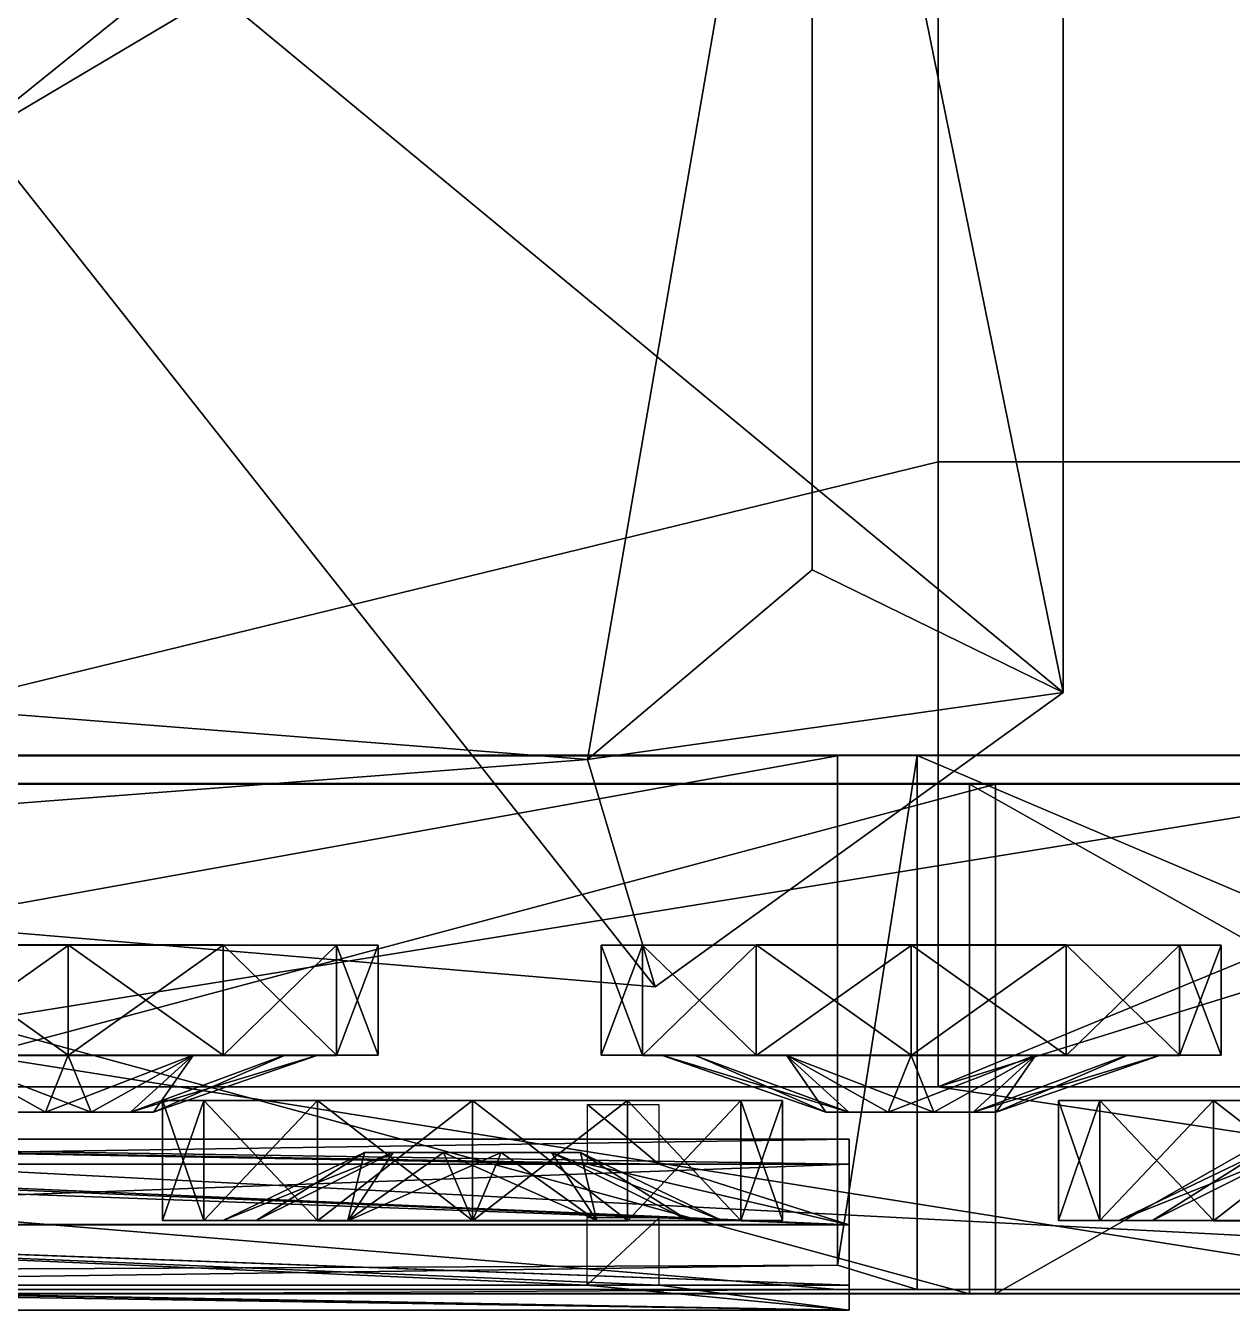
# Model space of a CAD drawing. Extents: x -192 to 185, y -71 to 71.
# Drawn here: x 39.1 to 105.3, y -71 to -0.5 of the extents above; entities that cross this region are included whole.
import ezdxf

# ---------------------------------------------------------------- set-up
doc = ezdxf.new("R2010")
doc.units = 0
doc.layers.add('Fezulaj', color=9, linetype='CONTINUOUS')
doc.layers.add('gus0222', color=9, linetype='CONTINUOUS')

msp = doc.modelspace()

# ---------------------------------------------------------------- linework, layer by layer
at = {"layer": 'Fezulaj', "color": 9}
for points in [[(-51.34375, 58.96875, 75.421875), (89.203125, 58.968746, 75.421875), (-51.343754, -58.734375, 75.359375)], [(89.203125, 58.968746, 75.421875), (89.203125, 24.687498, 75.40625), (-51.343754, -58.734375, 75.359375)], [(-5.453126, 46.828125, 76.921875), (-5.453128, -46.578125, 76.875), (73.671875, -53.250004, 76.875)], [(-5.453126, 46.828125, 76.921875), (73.671875, -53.250004, 76.875), (96.0625, -37.093754, 76.875)], [(96.0625, 37.328121, 76.921875), (-5.453126, 46.828125, 76.921875), (96.0625, -37.093754, 76.875)], [(-88.578125, -40.546871, 21.374998), (-88.578125, 40.843754, 21.406248), (144.75, 40.843746, 21.406254)], [(144.75, 40.843746, 21.406254), (144.75, -40.546879, 21.375004), (-88.578125, -40.546871, 21.374998)], [(82.296875, 30.578123, 111.046875), (96.0625, 37.328121, 76.921875), (96.0625, -37.093754, 76.875)], [(0.484373, 35.546875, 107.78125), (82.296875, 30.578123, 111.046875), (0.484371, -35.328125, 107.734375)], [(82.296875, 30.578123, 111.046875), (69.968742, -40.78125, 110.515625), (0.484371, -35.328125, 107.734375)], [(82.296875, 30.578123, 111.046875), (82.296875, -30.375002, 111.015625), (69.968742, -40.78125, 110.515625)], [(96.0625, -37.093754, 76.875), (82.296875, -30.375002, 111.015625), (82.296875, 30.578123, 111.046875)], [(89.203125, 24.687498, 75.40625), (89.203125, -24.453127, 75.375), (-51.343754, -58.734375, 75.359375)], [(172.40625, -24.453129, 77.234383), (89.203125, -24.453127, 77.234375), (89.203125, 24.687498, 77.265625)], [(89.203125, 24.687498, 77.265625), (172.40625, 24.687496, 77.265633), (172.40625, -24.453129, 77.234383)], [(89.203125, 24.687498, 77.265625), (89.203125, -24.453127, 77.234375), (89.203125, -24.453127, 75.375)], [(89.203125, -24.453127, 75.375), (89.203125, 24.687498, 75.40625), (89.203125, 24.687498, 77.265625)], [(89.203125, -24.453127, 75.375), (89.203125, -58.734379, 75.359375), (-51.343754, -58.734375, 75.359375)], [(89.203125, -58.734379, 75.359375), (89.203125, -24.453127, 75.375), (172.40625, -24.453129, 75.375008)], [(89.203125, -24.453127, 75.375), (89.203125, -24.453127, 77.234375), (172.40625, -24.453129, 77.234383)], [(172.40625, -24.453129, 77.234383), (172.40625, -24.453129, 75.375008), (89.203125, -24.453127, 75.375)], [(89.203125, -58.734379, 75.359375), (172.40625, -24.453129, 75.375008), (172.40625, -32.890629, 75.375008)], [(69.968742, -40.78125, 110.515625), (82.296875, -30.375002, 111.015625), (96.0625, -37.093754, 76.875)], [(172.40625, -58.734379, 75.359383), (89.203125, -58.734379, 75.359375), (172.40625, -32.890629, 75.375008)], [(-5.453128, -46.578125, 76.875), (0.484371, -35.328125, 107.734375), (69.968742, -40.78125, 110.515625)], [(96.0625, -37.093754, 76.875), (73.671875, -53.250004, 76.875), (69.968742, -40.78125, 110.515625)], [(144.75, -40.546879, 21.375004), (-88.578125, -40.546871, 21.374998), (-105.53125, -40.562496, 39.718746)], [(-105.53125, -40.562496, 39.718746), (151.296875, -40.562504, 39.718754), (144.75, -40.546879, 21.375004)], [(88.046875, -40.562504, 52.562504), (151.296875, -40.562504, 39.718754), (-105.53125, -40.562496, 39.718746)], [(88.046875, -40.562504, 52.562504), (-105.53125, -40.562496, 39.718746), (-75.28125, -40.578121, 58.718746)], [(83.6875, -40.578129, 59.609379), (88.046875, -40.562504, 52.562504), (-75.28125, -40.578121, 58.718746)], [(-75.28125, -69.21875, 59.515621), (-75.28125, -40.578121, 58.718746), (83.6875, -40.578129, 59.609379)], [(83.6875, -40.578129, 59.609379), (83.6875, -68.515625, 59.593754), (-75.28125, -69.21875, 59.515621)], [(69.968742, -40.78125, 110.515625), (73.671875, -53.250004, 76.875), (-5.453128, -46.578125, 76.875)], [(83.6875, -68.515625, 59.593754), (83.6875, -40.578129, 59.609379), (88.046875, -40.562504, 52.562504)], [(88.046875, -40.562504, 52.562504), (88.046875, -69.84375, 52.531254), (83.6875, -68.515625, 59.593754)], [(88.046875, -40.562504, 52.562504), (156.9375, -40.562504, 49.234379), (151.296875, -40.562504, 39.718754)], [(156.9375, -69.828133, 49.218754), (88.046875, -69.84375, 52.531254), (88.046875, -40.562504, 52.562504)], [(88.046875, -40.562504, 52.562504), (156.9375, -40.562504, 49.234379), (156.9375, -69.828133, 49.218754)], [(26.765623, -50.953125, 11.140626), (32.984375, -50.9375, 4.906251), (41.484375, -50.9375, 2.640626)], [(26.765623, -50.953125, 28.140625), (26.765623, -50.953125, 11.140626), (41.484375, -50.9375, 2.640626)], [(56.203121, -50.953125, 28.140627), (26.765623, -50.953125, 28.140625), (41.484375, -50.9375, 2.640626)], [(41.484371, -50.96875, 36.640625), (32.984371, -50.953125, 34.359375), (26.765623, -50.953125, 28.140625)], [(56.203121, -50.953125, 28.140627), (41.484371, -50.96875, 36.640625), (26.765623, -50.953125, 28.140625)], [(32.984371, -57.015625, 34.359375), (32.984371, -50.953125, 34.359375), (41.484371, -50.96875, 36.640625)], [(41.484371, -50.96875, 36.640625), (41.484371, -57.015625, 36.625), (32.984371, -57.015625, 34.359375)], [(41.484375, -57, 2.625001), (41.484375, -50.9375, 2.640626), (32.984375, -50.9375, 4.906251)], [(32.984375, -50.9375, 4.906251), (32.984375, -57, 4.906251), (41.484375, -57, 2.625001)], [(41.484371, -57.015625, 36.625), (41.484371, -50.96875, 36.640625), (49.984371, -50.953125, 34.359375)], [(49.984371, -50.953125, 34.359375), (49.984371, -57.015625, 34.359375), (41.484371, -57.015625, 36.625)], [(56.203121, -50.953125, 28.140627), (49.984371, -50.953125, 34.359375), (41.484371, -50.96875, 36.640625)], [(49.984375, -57, 4.906251), (49.984375, -50.9375, 4.906251), (41.484375, -50.9375, 2.640626)], [(41.484375, -50.9375, 2.640626), (41.484375, -57, 2.625001), (49.984375, -57, 4.906251)], [(41.484375, -50.9375, 2.640626), (49.984375, -50.9375, 4.906251), (56.203125, -50.953125, 11.140627)], [(56.203121, -50.953125, 28.140627), (41.484375, -50.9375, 2.640626), (56.203125, -50.953125, 11.140627)], [(49.984371, -57.015625, 34.359375), (49.984371, -50.953125, 34.359375), (56.203121, -50.953125, 28.140627)], [(56.203121, -50.953125, 28.140627), (56.203121, -57.015625, 28.125002), (49.984371, -57.015625, 34.359375)], [(56.203125, -57, 11.125002), (56.203125, -50.953125, 11.140627), (49.984375, -50.9375, 4.906251)], [(49.984375, -50.9375, 4.906251), (49.984375, -57, 4.906251), (56.203125, -57, 11.125002)], [(56.203121, -57.015625, 28.125002), (56.203121, -50.953125, 28.140627), (58.484375, -50.953125, 19.640627)], [(58.484375, -50.953125, 19.640627), (58.484371, -57, 19.625002), (56.203121, -57.015625, 28.125002)], [(56.203121, -50.953125, 28.140627), (56.203125, -50.953125, 11.140627), (58.484375, -50.953125, 19.640627)], [(58.484371, -57, 19.625002), (58.484375, -50.953125, 19.640627), (56.203125, -50.953125, 11.140627)], [(56.203125, -50.953125, 11.140627), (56.203125, -57, 11.125002), (58.484371, -57, 19.625002)], [(70.71875, -57, 19.625002), (70.71875, -50.953125, 19.640627), (72.984375, -50.953129, 28.140627)], [(72.984375, -57.000004, 11.125002), (72.984375, -50.953129, 11.140627), (70.71875, -50.953125, 19.640627)], [(70.71875, -50.953125, 19.640627), (70.71875, -57, 19.625002), (72.984375, -57.000004, 11.125002)], [(72.984375, -50.953129, 28.140627), (70.71875, -50.953125, 19.640627), (72.984375, -50.953129, 11.140627)], [(72.984375, -50.953129, 28.140627), (72.984375, -57.015629, 28.125002), (70.71875, -57, 19.625002)], [(79.21875, -57.000004, 4.906252), (79.21875, -50.937504, 4.906252), (72.984375, -50.953129, 11.140627)], [(72.984375, -50.953129, 11.140627), (79.21875, -50.937504, 4.906252), (87.71875, -50.937504, 2.640627)], [(72.984375, -50.953129, 28.140627), (72.984375, -50.953129, 11.140627), (87.71875, -50.937504, 2.640627)], [(102.4375, -50.953129, 28.140627), (72.984375, -50.953129, 28.140627), (87.71875, -50.937504, 2.640627)], [(72.984375, -57.015629, 28.125002), (72.984375, -50.953129, 28.140627), (79.21875, -50.953129, 34.359379)], [(79.21875, -50.953129, 34.359379), (79.21875, -57.015629, 34.359379), (72.984375, -57.015629, 28.125002)], [(72.984375, -50.953129, 11.140627), (72.984375, -57.000004, 11.125002), (79.21875, -57.000004, 4.906252)], [(87.71875, -50.968754, 36.640629), (79.21875, -50.953129, 34.359379), (72.984375, -50.953129, 28.140627)], [(102.4375, -50.953129, 28.140627), (87.71875, -50.968754, 36.640629), (72.984375, -50.953129, 28.140627)], [(87.71875, -57.000004, 2.625002), (87.71875, -50.937504, 2.640627), (79.21875, -50.937504, 4.906252)], [(79.21875, -50.937504, 4.906252), (79.21875, -57.000004, 4.906252), (87.71875, -57.000004, 2.625002)], [(79.21875, -57.015629, 34.359379), (79.21875, -50.953129, 34.359379), (87.71875, -50.968754, 36.640629)], [(87.71875, -50.968754, 36.640629), (87.71875, -57.015629, 36.625004), (79.21875, -57.015629, 34.359379)], [(96.21875, -57.000004, 4.906252), (96.21875, -50.937504, 4.906252), (87.71875, -50.937504, 2.640627)], [(87.71875, -50.937504, 2.640627), (87.71875, -57.000004, 2.625002), (96.21875, -57.000004, 4.906252)], [(87.71875, -50.937504, 2.640627), (96.21875, -50.937504, 4.906252), (102.4375, -50.953129, 11.140628)], [(102.4375, -50.953129, 28.140627), (87.71875, -50.937504, 2.640627), (102.4375, -50.953129, 11.140628)], [(87.71875, -57.015629, 36.625004), (87.71875, -50.968754, 36.640629), (96.21875, -50.953129, 34.359379)], [(96.21875, -50.953129, 34.359379), (96.21875, -57.015629, 34.359379), (87.71875, -57.015629, 36.625004)], [(102.4375, -50.953129, 28.140627), (96.21875, -50.953129, 34.359379), (87.71875, -50.968754, 36.640629)], [(102.4375, -57.000004, 11.125003), (102.4375, -50.953129, 11.140628), (96.21875, -50.937504, 4.906252)], [(96.21875, -50.937504, 4.906252), (96.21875, -57.000004, 4.906252), (102.4375, -57.000004, 11.125003)], [(96.21875, -57.015629, 34.359379), (96.21875, -50.953129, 34.359379), (102.4375, -50.953129, 28.140627)], [(102.4375, -50.953129, 28.140627), (102.4375, -57.015629, 28.125002), (96.21875, -57.015629, 34.359379)], [(102.4375, -57.015629, 28.125002), (102.4375, -50.953129, 28.140627), (104.71875, -50.953129, 19.640627)], [(104.71875, -50.953129, 19.640627), (104.71875, -57.000004, 19.625002), (102.4375, -57.015629, 28.125002)], [(104.71875, -57.000004, 19.625002), (104.71875, -50.953129, 19.640627), (102.4375, -50.953129, 11.140628)], [(102.4375, -50.953129, 11.140628), (102.4375, -57.000004, 11.125003), (104.71875, -57.000004, 19.625002)], [(102.4375, -50.953129, 28.140627), (102.4375, -50.953129, 11.140628), (104.71875, -50.953129, 19.640627)], [(34.640621, -57.015625, 31.484375), (32.984371, -57.015625, 34.359375), (41.484371, -57.015625, 36.625)], [(41.484375, -57, 5.953126), (41.484375, -57, 2.625001), (32.984375, -57, 4.906251)], [(32.984375, -57, 4.906251), (34.640625, -57, 7.781251), (41.484375, -57, 5.953126)], [(41.484371, -57.015625, 36.625), (41.484371, -57.015625, 33.3125), (34.640621, -57.015625, 31.484375)], [(42.734371, -60.125, 24.296877), (38.062496, -60.125, 23.046877), (34.640621, -57.015625, 31.484375)], [(34.640621, -57.015625, 31.484375), (41.484371, -57.015625, 33.3125), (42.734371, -60.125, 24.296877)], [(36.812496, -60.125, 18.375002), (40.234371, -60.125, 14.968751), (34.640625, -57, 7.781251)], [(40.234371, -60.125, 14.968751), (41.484375, -57, 5.953126), (34.640625, -57, 7.781251)], [(40.234371, -60.125, 14.968751), (44.906246, -60.125, 16.218752), (48.328125, -57, 7.781251)], [(48.328125, -57, 7.781251), (41.484375, -57, 5.953126), (40.234371, -60.125, 14.968751)], [(41.484371, -57.015625, 33.3125), (41.484371, -57.015625, 36.625), (49.984371, -57.015625, 34.359375)], [(49.984371, -57.015625, 34.359375), (48.328121, -57.015625, 31.484377), (41.484371, -57.015625, 33.3125)], [(42.734371, -60.125, 24.296877), (41.484371, -57.015625, 33.3125), (48.328121, -57.015625, 31.484377)], [(48.328125, -57, 7.781251), (49.984375, -57, 4.906251), (41.484375, -57, 2.625001)], [(41.484375, -57, 2.625001), (41.484375, -57, 5.953126), (48.328125, -57, 7.781251)], [(46.156246, -60.125, 20.875002), (42.734371, -60.125, 24.296877), (48.328121, -57.015625, 31.484377)], [(44.906246, -60.125, 16.218752), (53.34375, -57, 12.796876), (48.328125, -57, 7.781251)], [(44.906246, -60.125, 16.218752), (46.156246, -60.125, 20.875002), (55.171871, -57, 19.625002)], [(55.171871, -57, 19.625002), (53.34375, -57, 12.796876), (44.906246, -60.125, 16.218752)], [(46.156246, -60.125, 20.875002), (53.343746, -57.015625, 26.468752), (55.171871, -57, 19.625002)], [(48.328121, -57.015625, 31.484377), (53.343746, -57.015625, 26.468752), (46.156246, -60.125, 20.875002)], [(48.328121, -57.015625, 31.484377), (49.984371, -57.015625, 34.359375), (56.203121, -57.015625, 28.125002)], [(56.203121, -57.015625, 28.125002), (53.343746, -57.015625, 26.468752), (48.328121, -57.015625, 31.484377)], [(49.984375, -57, 4.906251), (48.328125, -57, 7.781251), (53.34375, -57, 12.796876)], [(53.34375, -57, 12.796876), (56.203125, -57, 11.125002), (49.984375, -57, 4.906251)], [(53.343746, -57.015625, 26.468752), (56.203121, -57.015625, 28.125002), (58.484371, -57, 19.625002)], [(58.484371, -57, 19.625002), (55.171871, -57, 19.625002), (53.343746, -57.015625, 26.468752)], [(56.203125, -57, 11.125002), (53.34375, -57, 12.796876), (55.171871, -57, 19.625002)], [(55.171871, -57, 19.625002), (58.484371, -57, 19.625002), (56.203125, -57, 11.125002)], [(74.03125, -57.000004, 19.625002), (70.71875, -57, 19.625002), (72.984375, -57.015629, 28.125002)], [(75.859375, -57.000004, 12.796877), (72.984375, -57.000004, 11.125002), (70.71875, -57, 19.625002)], [(70.71875, -57, 19.625002), (74.03125, -57.000004, 19.625002), (75.859375, -57.000004, 12.796877)], [(72.984375, -57.015629, 28.125002), (75.859375, -57.015629, 26.468752), (74.03125, -57.000004, 19.625002)], [(80.875, -57.000004, 7.781252), (79.21875, -57.000004, 4.906252), (72.984375, -57.000004, 11.125002)], [(72.984375, -57.000004, 11.125002), (75.859375, -57.000004, 12.796877), (80.875, -57.000004, 7.781252)], [(75.859375, -57.015629, 26.468752), (72.984375, -57.015629, 28.125002), (79.21875, -57.015629, 34.359379)], [(84.296875, -60.125004, 23.046877), (83.046875, -60.125004, 18.375002), (74.03125, -57.000004, 19.625002)], [(74.03125, -57.000004, 19.625002), (75.859375, -57.015629, 26.468752), (84.296875, -60.125004, 23.046877)], [(83.046875, -60.125004, 18.375002), (75.859375, -57.000004, 12.796877), (74.03125, -57.000004, 19.625002)], [(80.875, -57.000004, 7.781252), (75.859375, -57.000004, 12.796877), (83.046875, -60.125004, 18.375002)], [(79.21875, -57.015629, 34.359379), (80.875, -57.015629, 31.484377), (75.859375, -57.015629, 26.468752)], [(84.296875, -60.125004, 23.046877), (75.859375, -57.015629, 26.468752), (80.875, -57.015629, 31.484377)], [(87.71875, -57.000004, 5.953127), (87.71875, -57.000004, 2.625002), (79.21875, -57.000004, 4.906252)], [(79.21875, -57.000004, 4.906252), (80.875, -57.000004, 7.781252), (87.71875, -57.000004, 5.953127)], [(80.875, -57.015629, 31.484377), (79.21875, -57.015629, 34.359379), (87.71875, -57.015629, 36.625004)], [(83.046875, -60.125004, 18.375002), (86.453125, -60.125004, 14.968752), (80.875, -57.000004, 7.781252)], [(86.453125, -60.125004, 14.968752), (87.71875, -57.000004, 5.953127), (80.875, -57.000004, 7.781252)], [(87.71875, -57.015629, 36.625004), (87.71875, -57.015629, 33.312504), (80.875, -57.015629, 31.484377)], [(88.96875, -60.125004, 24.296877), (84.296875, -60.125004, 23.046877), (80.875, -57.015629, 31.484377)], [(80.875, -57.015629, 31.484377), (87.71875, -57.015629, 33.312504), (88.96875, -60.125004, 24.296877)], [(86.453125, -60.125004, 14.968752), (91.125, -60.125004, 16.218752), (94.546875, -57.000004, 7.781252)], [(94.546875, -57.000004, 7.781252), (87.71875, -57.000004, 5.953127), (86.453125, -60.125004, 14.968752)], [(94.546875, -57.000004, 7.781252), (96.21875, -57.000004, 4.906252), (87.71875, -57.000004, 2.625002)], [(87.71875, -57.000004, 2.625002), (87.71875, -57.000004, 5.953127), (94.546875, -57.000004, 7.781252)], [(87.71875, -57.015629, 33.312504), (87.71875, -57.015629, 36.625004), (96.21875, -57.015629, 34.359379)], [(96.21875, -57.015629, 34.359379), (94.546875, -57.015629, 31.484377), (87.71875, -57.015629, 33.312504)], [(88.96875, -60.125004, 24.296877), (87.71875, -57.015629, 33.312504), (94.546875, -57.015629, 31.484377)], [(92.375, -60.125004, 20.875002), (88.96875, -60.125004, 24.296877), (94.546875, -57.015629, 31.484377)], [(91.125, -60.125004, 16.218752), (99.5625, -57.000004, 12.796878), (94.546875, -57.000004, 7.781252)], [(91.125, -60.125004, 16.218752), (92.375, -60.125004, 20.875002), (101.390625, -57.000004, 19.625002)], [(101.390625, -57.000004, 19.625002), (99.5625, -57.000004, 12.796878), (91.125, -60.125004, 16.218752)], [(92.375, -60.125004, 20.875002), (99.5625, -57.015629, 26.468752), (101.390625, -57.000004, 19.625002)], [(94.546875, -57.015629, 31.484377), (99.5625, -57.015629, 26.468752), (92.375, -60.125004, 20.875002)], [(96.21875, -57.000004, 4.906252), (94.546875, -57.000004, 7.781252), (99.5625, -57.000004, 12.796878)], [(94.546875, -57.015629, 31.484377), (96.21875, -57.015629, 34.359379), (102.4375, -57.015629, 28.125002)], [(102.4375, -57.015629, 28.125002), (99.5625, -57.015629, 26.468752), (94.546875, -57.015629, 31.484377)], [(99.5625, -57.000004, 12.796878), (102.4375, -57.000004, 11.125003), (96.21875, -57.000004, 4.906252)], [(99.5625, -57.015629, 26.468752), (102.4375, -57.015629, 28.125002), (104.71875, -57.000004, 19.625002)], [(104.71875, -57.000004, 19.625002), (101.390625, -57.000004, 19.625002), (99.5625, -57.015629, 26.468752)], [(102.4375, -57.000004, 11.125003), (99.5625, -57.000004, 12.796878), (101.390625, -57.000004, 19.625002)], [(101.390625, -57.000004, 19.625002), (104.71875, -57.000004, 19.625002), (102.4375, -57.000004, 11.125003)], [(83.6875, -69.84375, 59.593754), (-75.28125, -69.84375, 59.593746), (-51.343754, -58.734375, 75.359375)], [(163.078125, -69.843758, 59.593754), (83.6875, -69.84375, 59.593754), (-51.343754, -58.734375, 75.359375)], [(163.078125, -69.843758, 59.593754), (-51.343754, -58.734375, 75.359375), (89.203125, -58.734379, 75.359375)], [(172.40625, -58.734379, 75.359383), (163.078125, -69.843758, 59.593754), (89.203125, -58.734379, 75.359375)], [(48.921871, -66.0625, 11.125001), (48.921875, -59.46875, 11.125001), (46.656246, -59.484375, 19.625002)], [(48.921871, -59.484375, 28.125002), (46.656246, -59.484375, 19.625002), (48.921875, -59.46875, 11.125001)], [(46.656246, -66.0625, 19.625002), (46.656246, -59.484375, 19.625002), (48.921871, -59.484375, 28.125002)], [(48.921871, -59.484375, 28.125002), (48.921871, -66.0625, 28.125002), (46.656246, -66.0625, 19.625002)], [(46.656246, -59.484375, 19.625002), (46.656246, -66.0625, 19.625002), (48.921871, -66.0625, 11.125001)], [(48.921875, -59.46875, 11.125001), (48.921871, -66.0625, 11.125001), (55.15625, -66.0625, 4.906251)], [(48.921871, -59.484375, 28.125002), (48.921875, -59.46875, 11.125001), (63.65625, -59.46875, 2.625002)], [(78.375, -59.484379, 28.125002), (48.921871, -59.484375, 28.125002), (63.65625, -59.46875, 2.625002)], [(48.921871, -66.0625, 28.125002), (48.921871, -59.484375, 28.125002), (55.156246, -59.484375, 34.359375)], [(55.156246, -59.484375, 34.359375), (55.156246, -66.078125, 34.34375), (48.921871, -66.0625, 28.125002)], [(63.656246, -59.484375, 36.625), (55.156246, -59.484375, 34.359375), (48.921871, -59.484375, 28.125002)], [(78.375, -59.484379, 28.125002), (63.656246, -59.484375, 36.625), (48.921871, -59.484375, 28.125002)], [(55.15625, -66.0625, 4.906251), (55.15625, -59.46875, 4.906251), (48.921875, -59.46875, 11.125001)], [(48.921875, -59.46875, 11.125001), (55.15625, -59.46875, 4.906251), (63.65625, -59.46875, 2.625002)], [(55.156246, -66.078125, 34.34375), (55.156246, -59.484375, 34.359375), (63.656246, -59.484375, 36.625)], [(63.656246, -59.484375, 36.625), (63.656246, -66.078125, 36.625), (55.156246, -66.078125, 34.34375)], [(63.65625, -66.0625, 2.625002), (63.65625, -59.46875, 2.625002), (55.15625, -59.46875, 4.906251)], [(55.15625, -59.46875, 4.906251), (55.15625, -66.0625, 4.906251), (63.65625, -66.0625, 2.625002)], [(63.656246, -66.078125, 36.625), (63.656246, -59.484375, 36.625), (72.15625, -59.484379, 34.359379)], [(78.375, -59.484379, 28.125002), (72.15625, -59.484379, 34.359379), (63.656246, -59.484375, 36.625)], [(72.15625, -59.484379, 34.359379), (72.15625, -66.078125, 34.343754), (63.656246, -66.078125, 36.625)], [(72.15625, -66.0625, 4.906252), (72.15625, -59.468754, 4.906252), (63.65625, -59.46875, 2.625002)], [(63.65625, -59.46875, 2.625002), (63.65625, -66.0625, 2.625002), (72.15625, -66.0625, 4.906252)], [(63.65625, -59.46875, 2.625002), (72.15625, -59.468754, 4.906252), (78.375, -59.468754, 11.125002)], [(78.375, -59.484379, 28.125002), (63.65625, -59.46875, 2.625002), (78.375, -59.468754, 11.125002)], [(69.96875, -62.96875, 75.3125), (69.96875, -59.703125, 73.453125), (73.875, -62.968754, 75.3125)], [(73.875, -59.703129, 73.453125), (73.875, -62.968754, 75.3125), (69.96875, -59.703125, 73.453125)], [(78.375, -66.0625, 11.125002), (78.375, -59.468754, 11.125002), (72.15625, -59.468754, 4.906252)], [(72.15625, -59.468754, 4.906252), (72.15625, -66.0625, 4.906252), (78.375, -66.0625, 11.125002)], [(72.15625, -66.078125, 34.343754), (72.15625, -59.484379, 34.359379), (78.375, -59.484379, 28.125002)], [(78.375, -59.484379, 28.125002), (78.375, -66.0625, 28.125002), (72.15625, -66.078125, 34.343754)], [(80.65625, -66.0625, 19.625002), (80.65625, -59.484379, 19.625002), (78.375, -59.468754, 11.125002)], [(78.375, -59.468754, 11.125002), (78.375, -66.0625, 11.125002), (80.65625, -66.0625, 19.625002)], [(78.375, -59.484379, 28.125002), (78.375, -59.468754, 11.125002), (80.65625, -59.484379, 19.625002)], [(78.375, -66.0625, 28.125002), (78.375, -59.484379, 28.125002), (80.65625, -59.484379, 19.625002)], [(80.65625, -59.484379, 19.625002), (80.65625, -66.0625, 19.625002), (78.375, -66.0625, 28.125002)], [(98.078125, -66.0625, 11.125003), (98.078125, -59.468754, 11.125003), (95.796875, -59.484379, 19.625002)], [(98.078125, -59.484379, 28.125002), (95.796875, -59.484379, 19.625002), (98.078125, -59.468754, 11.125003)], [(95.796875, -66.0625, 19.625002), (95.796875, -59.484379, 19.625002), (98.078125, -59.484379, 28.125002)], [(98.078125, -59.484379, 28.125002), (98.078125, -66.0625, 28.125002), (95.796875, -66.0625, 19.625002)], [(95.796875, -59.484379, 19.625002), (95.796875, -66.0625, 19.625002), (98.078125, -66.0625, 11.125003)], [(104.296875, -66.0625, 4.906253), (104.296875, -59.468754, 4.906253), (98.078125, -59.468754, 11.125003)], [(98.078125, -59.468754, 11.125003), (98.078125, -66.0625, 11.125003), (104.296875, -66.0625, 4.906253)], [(98.078125, -59.468754, 11.125003), (104.296875, -59.468754, 4.906253), (112.796875, -59.468754, 2.625003)], [(98.078125, -59.484379, 28.125002), (98.078125, -59.468754, 11.125003), (112.796875, -59.468754, 2.625003)], [(127.515625, -59.484379, 28.125004), (98.078125, -59.484379, 28.125002), (112.796875, -59.468754, 2.625003)], [(98.078125, -66.0625, 28.125002), (98.078125, -59.484379, 28.125002), (104.296875, -59.484379, 34.359379)], [(104.296875, -59.484379, 34.359379), (104.296875, -66.078125, 34.343754), (98.078125, -66.0625, 28.125002)], [(112.796875, -59.484379, 36.625004), (104.296875, -59.484379, 34.359379), (98.078125, -59.484379, 28.125002)], [(127.515625, -59.484379, 28.125004), (112.796875, -59.484379, 36.625004), (98.078125, -59.484379, 28.125002)], [(112.796875, -66.0625, 2.625003), (112.796875, -59.468754, 2.625003), (104.296875, -59.468754, 4.906253)], [(104.296875, -59.468754, 4.906253), (104.296875, -66.0625, 4.906253), (112.796875, -66.0625, 2.625003)], [(104.296875, -66.078125, 34.343754), (104.296875, -59.484379, 34.359379), (112.796875, -59.484379, 36.625004)], [(112.796875, -59.484379, 36.625004), (112.796875, -66.078125, 36.625004), (104.296875, -66.078125, 34.343754)], [(36.812496, -60.125, 18.375002), (38.062496, -60.125, 23.046877), (46.156246, -60.125, 20.875002)], [(40.234371, -60.125, 14.968751), (36.812496, -60.125, 18.375002), (46.156246, -60.125, 20.875002)], [(38.062496, -60.125, 23.046877), (42.734371, -60.125, 24.296877), (46.156246, -60.125, 20.875002)], [(44.906246, -60.125, 16.218752), (40.234371, -60.125, 14.968751), (46.156246, -60.125, 20.875002)], [(83.046875, -60.125004, 18.375002), (84.296875, -60.125004, 23.046877), (92.375, -60.125004, 20.875002)], [(86.453125, -60.125004, 14.968752), (83.046875, -60.125004, 18.375002), (92.375, -60.125004, 20.875002)], [(84.296875, -60.125004, 23.046877), (88.96875, -60.125004, 24.296877), (92.375, -60.125004, 20.875002)], [(91.125, -60.125004, 16.218752), (86.453125, -60.125004, 14.968752), (92.375, -60.125004, 20.875002)], [(84.328125, -61.593754, 71.984375), (-5.609379, -61.59375, 71.984375), (-5.609378, -62.96875, 68.65625)], [(-5.609379, -61.59375, 71.984375), (84.328125, -61.593754, 71.984375), (84.328125, -62.968754, 75.3125)], [(-5.609379, -61.59375, 71.984375), (84.328125, -62.968754, 75.3125), (73.875, -62.968754, 75.3125)], [(-5.609379, -61.59375, 71.984375), (73.875, -62.968754, 75.3125), (69.96875, -62.96875, 75.3125)], [(-5.609379, -61.59375, 71.984375), (69.96875, -62.96875, 75.3125), (8.531246, -62.96875, 75.3125)], [(-5.609378, -62.96875, 68.65625), (84.328125, -62.968754, 68.65625), (84.328125, -61.593754, 71.984375)], [(84.328125, -62.968754, 75.3125), (84.328125, -61.593754, 71.984375), (84.328125, -62.968754, 68.65625)], [(59.312496, -62.328125, 23.968752), (57.734371, -62.328125, 18.046877), (49.968746, -66.0625, 19.625002)], [(49.968746, -66.0625, 19.625002), (51.796871, -66.0625, 26.468752), (59.312496, -62.328125, 23.968752)], [(57.734371, -62.328125, 18.046877), (51.796871, -66.0625, 12.781251), (49.968746, -66.0625, 19.625002)], [(59.312496, -62.328125, 23.968752), (51.796871, -66.0625, 26.468752), (56.812496, -66.078125, 31.468752)], [(56.812496, -66.0625, 7.781251), (51.796871, -66.0625, 12.781251), (57.734371, -62.328125, 18.046877)], [(65.234375, -62.328125, 25.546877), (59.312496, -62.328125, 23.968752), (56.812496, -66.078125, 31.468752)], [(56.812496, -66.078125, 31.468752), (63.656246, -66.078125, 33.3125), (65.234375, -62.328125, 25.546877)], [(57.734371, -62.328125, 18.046877), (62.062496, -62.328125, 13.703127), (56.812496, -66.0625, 7.781251)], [(62.062496, -62.328125, 13.703127), (63.656246, -66.0625, 5.953127), (56.812496, -66.0625, 7.781251)], [(57.734371, -62.328125, 18.046877), (59.312496, -62.328125, 23.968752), (69.578125, -62.328125, 21.218752)], [(62.062496, -62.328125, 13.703127), (57.734371, -62.328125, 18.046877), (69.578125, -62.328125, 21.218752)], [(59.312496, -62.328125, 23.968752), (65.234375, -62.328125, 25.546877), (69.578125, -62.328125, 21.218752)], [(62.062496, -62.328125, 13.703127), (67.984375, -62.328125, 15.296877), (70.484375, -66.0625, 7.781252)], [(70.484375, -66.0625, 7.781252), (63.656246, -66.0625, 5.953127), (62.062496, -62.328125, 13.703127)], [(67.984375, -62.328125, 15.296877), (62.062496, -62.328125, 13.703127), (69.578125, -62.328125, 21.218752)], [(65.234375, -62.328125, 25.546877), (63.656246, -66.078125, 33.3125), (70.484375, -66.078125, 31.468752)], [(69.578125, -62.328125, 21.218752), (65.234375, -62.328125, 25.546877), (70.484375, -66.078125, 31.468752)], [(67.984375, -62.328125, 15.296877), (75.5, -66.0625, 12.781252), (70.484375, -66.0625, 7.781252)], [(67.984375, -62.328125, 15.296877), (69.578125, -62.328125, 21.218752), (77.328125, -66.0625, 19.625002)], [(77.328125, -66.0625, 19.625002), (75.5, -66.0625, 12.781252), (67.984375, -62.328125, 15.296877)], [(69.578125, -62.328125, 21.218752), (75.5, -66.0625, 26.468752), (77.328125, -66.0625, 19.625002)], [(70.484375, -66.078125, 31.468752), (75.5, -66.0625, 26.468752), (69.578125, -62.328125, 21.218752)], [(108.453125, -62.328129, 23.968754), (106.875, -62.328129, 18.046879), (99.109375, -66.0625, 19.625002)], [(99.109375, -66.0625, 19.625002), (100.953125, -66.0625, 26.468752), (108.453125, -62.328129, 23.968754)], [(106.875, -62.328129, 18.046879), (100.953125, -66.0625, 12.781253), (99.109375, -66.0625, 19.625002)], [(108.453125, -62.328129, 23.968754), (100.953125, -66.0625, 26.468752), (105.953125, -66.078125, 31.468752)], [(105.953125, -66.0625, 7.781253), (100.953125, -66.0625, 12.781253), (106.875, -62.328129, 18.046879)], [(84.328125, -62.968754, 68.65625), (-5.609378, -62.96875, 68.65625), (-5.609379, -66.28125, 67.28125)], [(84.328117, -66.296875, 76.6875), (-5.609379, -66.296875, 76.6875), (-5.609379, -62.96875, 75.3125)], [(84.328117, -66.296875, 76.6875), (-5.609379, -62.96875, 75.3125), (4.703121, -62.96875, 75.3125)], [(-5.609379, -66.28125, 67.28125), (84.328125, -66.28125, 67.28125), (84.328125, -62.968754, 68.65625)], [(84.328117, -66.296875, 76.6875), (4.703121, -62.96875, 75.3125), (8.531246, -62.96875, 75.3125)], [(84.328117, -66.296875, 76.6875), (8.531246, -62.96875, 75.3125), (69.96875, -62.96875, 75.3125)], [(84.328117, -66.296875, 76.6875), (69.96875, -62.96875, 75.3125), (73.875, -62.968754, 75.3125)], [(84.328125, -62.968754, 75.3125), (84.328117, -66.296875, 76.6875), (73.875, -62.968754, 75.3125)], [(84.328125, -62.968754, 68.65625), (84.328125, -69.609375, 68.65625), (84.328117, -69.609375, 75.3125)], [(84.328125, -62.968754, 75.3125), (84.328125, -62.968754, 68.65625), (84.328117, -69.609375, 75.3125)], [(84.328117, -66.296875, 76.6875), (84.328125, -62.968754, 75.3125), (84.328117, -69.609375, 75.3125)], [(84.328125, -62.968754, 68.65625), (84.328125, -66.28125, 67.28125), (84.328125, -69.609375, 68.65625)], [(49.968746, -66.0625, 19.625002), (46.656246, -66.0625, 19.625002), (48.921871, -66.0625, 28.125002)], [(51.796871, -66.0625, 12.781251), (48.921871, -66.0625, 11.125001), (46.656246, -66.0625, 19.625002)], [(46.656246, -66.0625, 19.625002), (49.968746, -66.0625, 19.625002), (51.796871, -66.0625, 12.781251)], [(51.796871, -66.0625, 26.468752), (48.921871, -66.0625, 28.125002), (55.156246, -66.078125, 34.34375)], [(48.921871, -66.0625, 28.125002), (51.796871, -66.0625, 26.468752), (49.968746, -66.0625, 19.625002)], [(56.812496, -66.0625, 7.781251), (55.15625, -66.0625, 4.906251), (48.921871, -66.0625, 11.125001)], [(48.921871, -66.0625, 11.125001), (51.796871, -66.0625, 12.781251), (56.812496, -66.0625, 7.781251)], [(55.156246, -66.078125, 34.34375), (56.812496, -66.078125, 31.468752), (51.796871, -66.0625, 26.468752)], [(56.812496, -66.078125, 31.468752), (55.156246, -66.078125, 34.34375), (63.656246, -66.078125, 36.625)], [(63.656246, -66.0625, 5.953127), (63.65625, -66.0625, 2.625002), (55.15625, -66.0625, 4.906251)], [(55.15625, -66.0625, 4.906251), (56.812496, -66.0625, 7.781251), (63.656246, -66.0625, 5.953127)], [(63.656246, -66.078125, 36.625), (63.656246, -66.078125, 33.3125), (56.812496, -66.078125, 31.468752)], [(63.65625, -66.0625, 2.625002), (63.656246, -66.0625, 5.953127), (70.484375, -66.0625, 7.781252)], [(63.656246, -66.078125, 33.3125), (63.656246, -66.078125, 36.625), (72.15625, -66.078125, 34.343754)], [(72.15625, -66.078125, 34.343754), (70.484375, -66.078125, 31.468752), (63.656246, -66.078125, 33.3125)], [(70.484375, -66.0625, 7.781252), (72.15625, -66.0625, 4.906252), (63.65625, -66.0625, 2.625002)], [(73.890625, -69.609375, 68.65625), (73.890625, -65.921875, 64.75), (69.9375, -69.609375, 68.65625)], [(69.9375, -65.921875, 64.75), (69.9375, -69.609375, 68.65625), (73.890625, -65.921875, 64.75)], [(70.484375, -66.078125, 31.468752), (72.15625, -66.078125, 34.343754), (78.375, -66.0625, 28.125002)], [(78.375, -66.0625, 28.125002), (75.5, -66.0625, 26.468752), (70.484375, -66.078125, 31.468752)], [(72.15625, -66.0625, 4.906252), (70.484375, -66.0625, 7.781252), (75.5, -66.0625, 12.781252)], [(75.5, -66.0625, 12.781252), (78.375, -66.0625, 11.125002), (72.15625, -66.0625, 4.906252)], [(75.5, -66.0625, 26.468752), (78.375, -66.0625, 28.125002), (80.65625, -66.0625, 19.625002)], [(80.65625, -66.0625, 19.625002), (77.328125, -66.0625, 19.625002), (75.5, -66.0625, 26.468752)], [(78.375, -66.0625, 11.125002), (75.5, -66.0625, 12.781252), (77.328125, -66.0625, 19.625002)], [(77.328125, -66.0625, 19.625002), (80.65625, -66.0625, 19.625002), (78.375, -66.0625, 11.125002)], [(99.109375, -66.0625, 19.625002), (95.796875, -66.0625, 19.625002), (98.078125, -66.0625, 28.125002)], [(100.953125, -66.0625, 12.781253), (98.078125, -66.0625, 11.125003), (95.796875, -66.0625, 19.625002)], [(95.796875, -66.0625, 19.625002), (99.109375, -66.0625, 19.625002), (100.953125, -66.0625, 12.781253)], [(100.953125, -66.0625, 26.468752), (98.078125, -66.0625, 28.125002), (104.296875, -66.078125, 34.343754)], [(98.078125, -66.0625, 28.125002), (100.953125, -66.0625, 26.468752), (99.109375, -66.0625, 19.625002)], [(105.953125, -66.0625, 7.781253), (104.296875, -66.0625, 4.906253), (98.078125, -66.0625, 11.125003)], [(98.078125, -66.0625, 11.125003), (100.953125, -66.0625, 12.781253), (105.953125, -66.0625, 7.781253)], [(104.296875, -66.078125, 34.343754), (105.953125, -66.078125, 31.468752), (100.953125, -66.0625, 26.468752)], [(112.796875, -66.0625, 5.953128), (112.796875, -66.0625, 2.625003), (104.296875, -66.0625, 4.906253)], [(104.296875, -66.0625, 4.906253), (105.953125, -66.0625, 7.781253), (112.796875, -66.0625, 5.953128)], [(105.953125, -66.078125, 31.468752), (104.296875, -66.078125, 34.343754), (112.796875, -66.078125, 36.625004)], [(-5.609379, -66.28125, 67.28125), (8.578121, -69.609375, 68.65625), (69.9375, -69.609375, 68.65625)], [(-5.609379, -66.28125, 67.28125), (69.9375, -69.609375, 68.65625), (73.890625, -69.609375, 68.65625)], [(-5.609379, -66.28125, 67.28125), (73.890625, -69.609375, 68.65625), (84.328125, -69.609375, 68.65625)], [(84.328125, -66.28125, 67.28125), (-5.609379, -66.28125, 67.28125), (84.328125, -69.609375, 68.65625)], [(-5.609379, -66.296875, 76.6875), (84.328117, -66.296875, 76.6875), (84.328117, -69.609375, 75.3125)], [(84.328117, -69.609375, 75.3125), (-5.609379, -69.609375, 75.3125), (-5.609379, -66.296875, 76.6875)], [(83.6875, -68.515625, 59.593754), (88.046875, -69.84375, 52.531254), (-75.28125, -70.703125, 54.703121)], [(-75.28125, -70.703125, 54.703121), (-75.28125, -69.21875, 59.515621), (83.6875, -68.515625, 59.593754)], [(84.328117, -70.984375, 71.984375), (4.765621, -69.609375, 68.65625), (-5.609379, -69.609375, 68.65625)], [(-5.609379, -70.984375, 71.984375), (84.328117, -70.984375, 71.984375), (-5.609379, -69.609375, 68.65625)], [(-5.609379, -69.609375, 75.3125), (84.328117, -69.609375, 75.3125), (84.328117, -70.984375, 71.984375)], [(84.328117, -70.984375, 71.984375), (-5.609379, -70.984375, 71.984375), (-5.609379, -69.609375, 75.3125)], [(84.328117, -70.984375, 71.984375), (8.578121, -69.609375, 68.65625), (4.765621, -69.609375, 68.65625)], [(84.328117, -70.984375, 71.984375), (69.9375, -69.609375, 68.65625), (8.578121, -69.609375, 68.65625)], [(84.328117, -70.984375, 71.984375), (73.890625, -69.609375, 68.65625), (69.9375, -69.609375, 68.65625)], [(84.328117, -70.984375, 71.984375), (84.328125, -69.609375, 68.65625), (73.890625, -69.609375, 68.65625)], [(84.328125, -69.609375, 68.65625), (84.328117, -70.984375, 71.984375), (84.328117, -69.609375, 75.3125)], [(-75.28125, -69.84375, 59.593746), (83.6875, -69.84375, 59.593754), (88.046875, -69.84375, 52.531254)], [(88.046875, -69.84375, 52.531254), (-75.28125, -70.703125, 54.703121), (-75.28125, -69.84375, 59.593746)], [(88.046875, -69.84375, 52.531254), (83.6875, -69.84375, 59.593754), (163.078125, -69.843758, 59.593754)], [(163.078125, -69.843758, 59.593754), (156.9375, -69.828133, 49.218754), (88.046875, -69.84375, 52.531254)]]:
    msp.add_3dface(points, dxfattribs=at)
at = {"layer": 'gus0222', "color": 9}
for points in [[(-57.34375, -42.09375, -0.375002), (-57.34375, -70.0625, -0.390627), (119.015625, -70.0625, -0.390622)], [(119.015625, -70.0625, -0.390622), (119.015625, -42.093754, -0.374997), (-57.34375, -42.09375, -0.375002)], [(-57.34375, -42.09375, -0.375002), (119.015625, -42.093754, -0.374997), (-55.921875, -42.09375, 3.437499)], [(-55.921879, -70.0625, 3.421874), (-55.921875, -42.09375, 3.437499), (117.09375, -42.093754, 3.000003)], [(117.09375, -42.093754, 3.000003), (117.09375, -70.0625, 2.984378), (-55.921879, -70.0625, 3.421874)], [(119.015625, -42.093754, -0.374997), (117.09375, -42.093754, 3.000003), (-55.921875, -42.09375, 3.437499)], [(-12.390628, -70.078125, 39.71875), (-12.390627, -42.125, 39.734375), (92.34375, -42.125004, 39.515629)], [(92.34375, -42.125004, 39.515629), (92.34375, -70.078125, 39.500004), (-12.390628, -70.078125, 39.71875)], [(92.34375, -42.125004, 39.515629), (-12.390627, -42.125, 39.734375), (-11.812502, -42.125, 35.828125)], [(-11.812502, -42.125, 35.828125), (-11.812503, -70.078125, 35.8125), (90.921875, -70.078125, 35.875004)], [(90.921875, -70.078125, 35.875004), (90.921875, -42.125004, 35.890629), (-11.812502, -42.125, 35.828125)], [(92.34375, -42.125004, 39.515629), (-11.812502, -42.125, 35.828125), (90.921875, -42.125004, 35.890629)], [(90.921875, -42.125004, 35.890629), (90.921875, -70.078125, 35.875004), (140.5625, -70.078125, 40.765629)], [(140.5625, -70.078125, 40.765629), (140.5625, -42.125004, 40.781254), (90.921875, -42.125004, 35.890629)], [(92.34375, -42.125004, 39.515629), (90.921875, -42.125004, 35.890629), (140.5625, -42.125004, 40.781254)], [(141.453125, -42.125004, 44.078129), (141.453125, -70.078125, 44.062504), (92.34375, -70.078125, 39.500004)], [(92.34375, -70.078125, 39.500004), (92.34375, -42.125004, 39.515629), (141.453125, -42.125004, 44.078129)], [(141.453125, -42.125004, 44.078129), (92.34375, -42.125004, 39.515629), (140.5625, -42.125004, 40.781254)], [(-55.921879, -70.0625, 3.421874), (119.015625, -70.0625, -0.390622), (-57.34375, -70.0625, -0.390627)], [(-55.921879, -70.0625, 3.421874), (117.09375, -70.0625, 2.984378), (119.015625, -70.0625, -0.390622)], [(-11.812503, -70.078125, 35.8125), (-12.390628, -70.078125, 39.71875), (92.34375, -70.078125, 39.500004)], [(90.921875, -70.078125, 35.875004), (-11.812503, -70.078125, 35.8125), (92.34375, -70.078125, 39.500004)], [(140.5625, -70.078125, 40.765629), (90.921875, -70.078125, 35.875004), (92.34375, -70.078125, 39.500004)], [(140.5625, -70.078125, 40.765629), (92.34375, -70.078125, 39.500004), (141.453125, -70.078125, 44.062504)]]:
    msp.add_3dface(points, dxfattribs=at)

doc.saveas('drawing.dxf')
